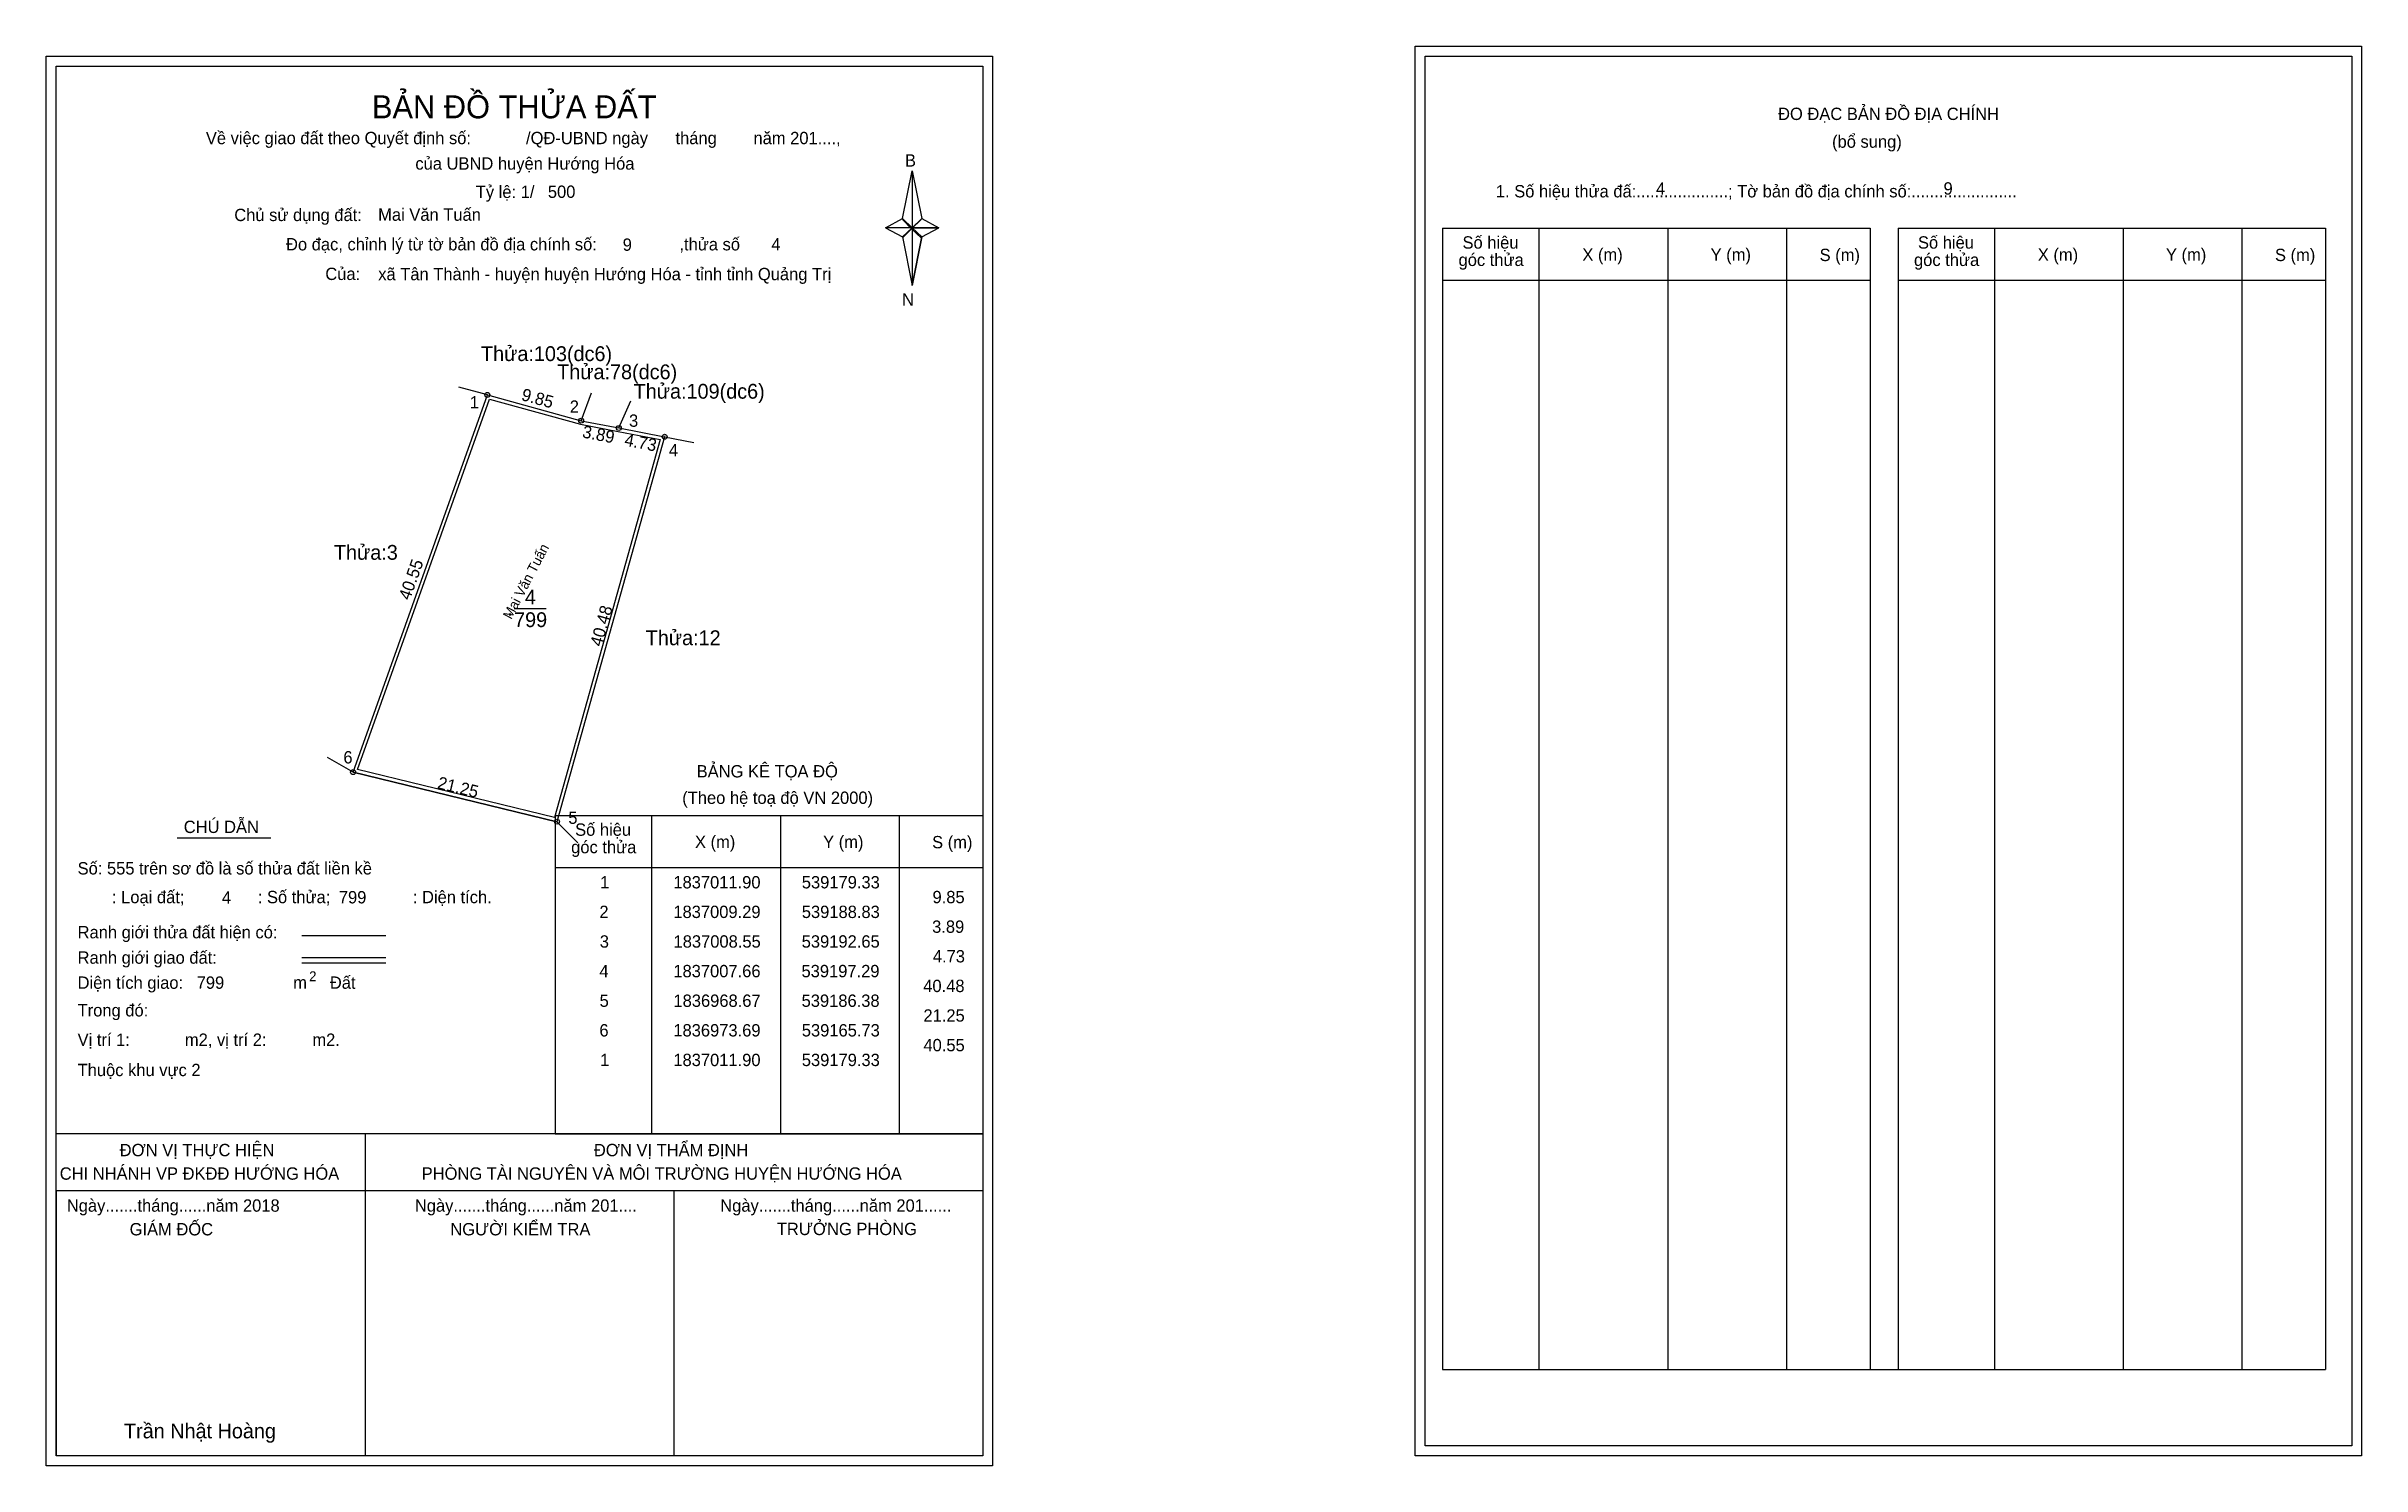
# Model space of a CAD drawing. Extents: x 539135 to 539369, y 1836903 to 1837047.
import ezdxf

# ---------------------------------------------------------------- set-up
doc = ezdxf.new("R2010")
doc.units = 0
for name, color, linetype in [('Level 1', 7, 'Continuous'), ('Level 10', 7, 'Continuous'), ('Level 11', 7, 'Continuous'), ('Level 13', 7, 'Continuous'), ('Level 27', 7, 'Continuous'), ('Level 28', 7, 'Continuous'), ('Level 3', 7, 'Continuous'), ('Level 36', 7, 'Continuous'), ('Level 49', 7, 'Continuous'), ('Level 5', 7, 'Continuous'), ('Level 53', 7, 'Continuous'), ('Level 55', 7, 'Continuous'), ('Level 6', 7, 'Continuous'), ('Level 63', 7, 'Continuous'), ('Level 9', 7, 'Continuous')]:
    doc.layers.add(name, color=color, linetype=linetype)

msp = doc.modelspace()

# ---------------------------------------------------------------- linework, layer by layer
at = {"layer": 'Level 1'}
for p, q in [((539274.32, 1837046.22), (539274.32, 1837046.22)), ((539135.66, 1837045.22), (539135.66, 1837045.22)), ((539221.37, 1837029.78), (539222.36, 1837034.6)), ((539222.36, 1837034.6), (539222.36, 1837028.83)), ((539222.36, 1837034.6), (539223.34, 1837029.78)), ((539219.65, 1837028.83), (539221.37, 1837029.78)), ((539221.37, 1837029.78), (539222.36, 1837028.83)), ((539222.28, 1837028.72), (539221.37, 1837029.67)), ((539223.27, 1837029.67), (539222.28, 1837028.72)), ((539222.28, 1837028.72), (539223.27, 1837029.67)), ((539223.34, 1837029.78), (539222.36, 1837028.83)), ((539222.36, 1837028.83), (539221.37, 1837027.91)), ((539222.28, 1837028.72), (539221.37, 1837027.8)), ((539221.37, 1837027.8), (539222.28, 1837028.72)), ((539221.37, 1837027.91), (539222.36, 1837022.98)), ((539223.27, 1837027.8), (539222.28, 1837028.72)), ((539222.36, 1837028.83), (539222.36, 1837022.98)), ((539222.36, 1837028.83), (539225.06, 1837028.83)), ((539222.36, 1837028.83), (539223.34, 1837027.91)), ((539223.34, 1837027.91), (539222.36, 1837022.98)), ((539223.34, 1837027.91), (539225.06, 1837028.83)), ((539276.09, 1837028.79), (539319.39, 1837028.79)), ((539285.88, 1836913.16), (539285.88, 1837028.79)), ((539298.92, 1836913.16), (539298.92, 1837028.79)), ((539310.91, 1837028.79), (539310.91, 1836913.16)), ((539319.39, 1837028.79), (539319.39, 1836913.16)), ((539322.22, 1837028.79), (539365.52, 1837028.79)), ((539332.01, 1836913.16), (539332.01, 1837028.79)), ((539345.05, 1836913.16), (539345.05, 1837028.79)), ((539357.04, 1837028.79), (539357.04, 1836913.16)), ((539365.52, 1837028.79), (539365.52, 1836913.16)), ((539276.09, 1837023.52), (539319.39, 1837023.52)), ((539322.22, 1837023.52), (539365.52, 1837023.52)), ((539186.21, 1836969.3), (539229.51, 1836969.3)), ((539196, 1836937.04), (539196, 1836969.3)), ((539209.04, 1836937.04), (539209.04, 1836969.3)), ((539221.03, 1836969.3), (539221.03, 1836937.04)), ((539186.21, 1836964.04), (539229.51, 1836964.04)), ((539160.55, 1836957.15), (539169.06, 1836957.15)), ((539160.55, 1836954.92), (539169.06, 1836954.92)), ((539160.55, 1836954.37), (539169.06, 1836954.37)), ((539189.07, 1836937.04), (539135.66, 1836937.04)), ((539229.51, 1836937.04), (539177.09, 1836937.04)), ((539186.21, 1836937.04), (539229.51, 1836937.04)), ((539229.51, 1836931.26), (539135.66, 1836931.26)), ((539135.66, 1836904.43), (539135.66, 1836931.26)), ((539276.09, 1836913.16), (539365.52, 1836913.16)), ((539368.17, 1836905.43), (539368.17, 1836905.43)), ((539229.51, 1836904.43), (539229.51, 1836904.43))]:
    msp.add_line(p, q, dxfattribs=at)
for points in [[(539221.37, 1837029.78), (539222.36, 1837034.6), (539222.36, 1837028.83)], [(539222.36, 1837028.83), (539223.34, 1837029.78), (539225.06, 1837028.83)], [(539219.65, 1837028.83), (539221.37, 1837027.91), (539222.36, 1837028.83)], [(539222.36, 1837028.83), (539222.36, 1837022.98), (539223.34, 1837027.91)]]:
    msp.add_lwpolyline(points, close=True, dxfattribs=at)
at = {"layer": 'Level 10'}
for p, q in [((539179.33, 1837011.9), (539188.83, 1837009.29)), ((539165.73, 1836973.69), (539186.38, 1836968.67))]:
    msp.add_line(p, q, dxfattribs=at)
for points in [[(539186.38, 1836968.67), (539165.73, 1836973.69), (539179.33, 1837011.9), (539188.83, 1837009.29), (539192.65, 1837008.55), (539197.29, 1837007.66)], [(539186.14, 1836969.09), (539166.19, 1836973.94), (539179.55, 1837011.47), (539188.75, 1837008.95), (539192.58, 1837008.21), (539196.85, 1837007.39)]]:
    msp.add_lwpolyline(points, close=True, dxfattribs=at)
at = {"layer": 'Level 11'}
for centre in [(539179.33, 1837011.9), (539188.83, 1837009.29), (539192.65, 1837008.55), (539197.29, 1837007.66), (539165.73, 1836973.69), (539186.38, 1836968.67), (539186.38, 1836968.67)]:
    msp.add_circle(centre, 0.25, dxfattribs=at)
at = {"layer": 'Level 27'}
for p, q in [((539179.33, 1837011.9), (539176.44, 1837012.69)), ((539188.83, 1837009.29), (539189.87, 1837012.1)), ((539192.65, 1837008.55), (539193.87, 1837011.3)), ((539197.29, 1837007.66), (539200.24, 1837007.09)), ((539165.73, 1836973.69), (539163.13, 1836975.18)), ((539186.38, 1836968.67), (539188.5, 1836966.54))]:
    msp.add_line(p, q, dxfattribs=at)
at = {"layer": 'Level 3'}
for p, q in [((539276.09, 1837028.79), (539276.09, 1836913.16)), ((539322.22, 1837028.79), (539322.22, 1836913.16)), ((539186.21, 1836969.3), (539186.21, 1836937.04))]:
    msp.add_line(p, q, dxfattribs=at)
at = {"layer": 'Level 5'}
for p, q in [((539147.92, 1836967.03), (539157.39, 1836967.03)), ((539166.94, 1836937.04), (539166.94, 1836904.43)), ((539135.66, 1836931.26), (539135.66, 1836904.43)), ((539135.66, 1836931.26), (539135.66, 1836904.43)), ((539198.23, 1836931.26), (539198.23, 1836904.43))]:
    msp.add_line(p, q, dxfattribs=at)
at = {"layer": 'Level 63'}
for points in [[(539134.66, 1837046.22), (539230.51, 1837046.22), (539230.51, 1836903.43), (539134.66, 1836903.43)], [(539273.32, 1837047.22), (539369.17, 1837047.22), (539369.17, 1836904.43), (539273.32, 1836904.43)], [(539274.32, 1837046.22), (539368.17, 1837046.22), (539368.17, 1836905.43), (539274.32, 1836905.43)], [(539135.66, 1837045.22), (539229.51, 1837045.22), (539229.51, 1836904.43), (539135.66, 1836904.43)]]:
    msp.add_lwpolyline(points, close=True, dxfattribs=at)
at = {"layer": 'Level 9'}
msp.add_line((539182.04, 1836990.28), (539185.28, 1836990.28), dxfattribs=at)

# ---------------------------------------------------------------- texts
at = {"layer": 'Level 1'}
for s, height, p in [('BẢN ĐỒ THỬA ĐẤT', 2.3328, (539167.64, 1837039.92)), ('ĐO ĐẠC BẢN ĐỒ ĐỊA CHÍNH', 1.25, (539310.06, 1837039.75)), ('Về việc giao đất theo Quyết định số:            /QĐ-UBND ngày      tháng        năm 201....,      ', 1.25, (539150.82, 1837037.3)), ('B', 1.25, (539221.63, 1837035.03)), ('(bổ sung)', 1.25, (539315.53, 1837036.94)), ('của UBND huyện Hướng Hóa', 1.25, (539172.04, 1837034.72)), ('1. Số hiệu thửa đấ:....................; Tờ bản đồ địa chính số:.......................', 1.25, (539281.48, 1837031.91)), ('Chủ sử dụng đất:', 1.25, (539153.7, 1837029.51)), ('Đo đạc, chỉnh lý từ tờ bản đồ địa chính số:                  ,thửa số                 ', 1.25, (539158.94, 1837026.54)), ('Số hiệu', 1.25, (539278.1, 1837026.72)), ('Số hiệu', 1.25, (539324.23, 1837026.72)), ('Của:', 1.25, (539162.92, 1837023.54)), ('góc thửa', 1.25, (539277.7, 1837024.96)), ('X (m)', 1.25, (539290.24, 1837025.49)), ('Y (m)', 1.25, (539303.23, 1837025.49)), ('S (m)', 1.25, (539314.27, 1837025.46)), ('góc thửa', 1.25, (539323.83, 1837024.96)), ('X (m)', 1.25, (539336.37, 1837025.49)), ('Y (m)', 1.25, (539349.35, 1837025.49)), ('S (m)', 1.25, (539360.39, 1837025.46)), ('N', 1.25, (539221.33, 1837020.95)), ('BẢNG KÊ TỌA ĐỘ', 1.25, (539200.53, 1836973.15)), ('(Theo hệ toạ độ VN 2000)', 1.25, (539199.07, 1836970.47)), ('CHÚ DẪN', 1.25, (539148.58, 1836967.52)), ('Số hiệu', 1.25, (539188.22, 1836967.24)), ('góc thửa', 1.25, (539187.82, 1836965.47)), ('X (m)', 1.25, (539200.36, 1836966)), ('Y (m)', 1.25, (539213.34, 1836966)), ('S (m)', 1.25, (539224.38, 1836965.97)), ('Số: 555 trên sơ đồ là số thửa đất liền kề', 1.25, (539137.83, 1836963.32)), (': Loại đất;                : Số thửa;                  : Diện tích.', 1.25, (539141.31, 1836960.41)), ('Ranh giới thửa đất hiện có:', 1.25, (539137.83, 1836956.85)), ('Ranh giới giao đất:', 1.25, (539137.83, 1836954.28)), ('Diện tích giao:                                Đất ', 1.25, (539137.83, 1836951.74)), ('m', 1.25, (539159.67, 1836951.75)), ('2', 1, (539161.28, 1836952.51)), ('Trong đó: ', 1.25, (539137.83, 1836948.94)), ('Vị trí 1:            m2, vị trí 2:          m2.', 1.25, (539137.83, 1836945.96)), ('Thuộc khu vực 2', 1.25, (539137.83, 1836942.89)), ('ĐƠN VỊ THỰC HIỆN', 1.25, (539142.09, 1836934.78)), ('ĐƠN VỊ THẨM ĐỊNH', 1.25, (539190.12, 1836934.78)), ('CHI NHÁNH VP ĐKĐĐ HƯỚNG HÓA', 1.25, (539136.02, 1836932.4)), ('PHÒNG TÀI NGUYÊN VÀ MÔI TRƯỜNG HUYỆN HƯỚNG HÓA', 1.25, (539172.68, 1836932.4)), ('Ngày.......tháng......năm 2018', 1.25, (539136.74, 1836929.16)), ('Ngày.......tháng......năm 201....', 1.25, (539171.99, 1836929.16)), ('Ngày.......tháng......năm 201......', 1.25, (539202.92, 1836929.16)), ('TRƯỞNG PHÒNG', 1.25, (539208.65, 1836926.79)), ('GIÁM ĐỐC', 1.25, (539143.1, 1836926.76)), ('NGƯỜI KIỂM TRA', 1.25, (539175.58, 1836926.76)), ('Trần Nhật Hoàng', 1.5, (539142.53, 1836906.2))]:
    msp.add_text(s, height=height, dxfattribs=at).set_placement(p)
at = {"layer": 'Level 11'}
msp.add_text('Tỷ lệ: 1/', height=1.25, dxfattribs=at).set_placement((539178.16, 1837031.85))
at = {"layer": 'Level 13'}
for s, p in [('4', (539183.14, 1836990.68)), ('.', (539181.34, 1836989.53)), ('799', (539182.04, 1836988.38))]:
    msp.add_text(s, height=1.5, dxfattribs=at).set_placement(p)
at = {"layer": 'Level 28'}
msp.add_text('Mai Văn Tuấn', height=1, rotation=62.3488, dxfattribs=at).set_placement((539181.75, 1836989.1))
at = {"layer": 'Level 36'}
for s, p in [('Thửa:103(dc6)', (539178.69, 1837015.33)), ('Thửa:78(dc6)', (539186.4, 1837013.49)), ('Thửa:109(dc6)', (539194.15, 1837011.52)), ('Thửa:3', (539163.79, 1836995.2)), ('Thửa:12', (539195.37, 1836986.55))]:
    msp.add_text(s, height=1.5, dxfattribs=at).set_placement(p)
at = {"layer": 'Level 49'}
for s, rotation, p in [('9.85', 344.6606, (539182.69, 1837011.39)), ('3.89', 349.1023, (539188.88, 1837007.6)), ('4.73', 349.1023, (539193.15, 1837006.78)), ('40.55', 70.4063, (539171.48, 1836991.03)), ('40.48', 74.3663, (539190.91, 1836986.33)), ('21.25', 346.3465, (539174.19, 1836972.05))]:
    msp.add_text(s, height=1.25, rotation=rotation, dxfattribs=at).set_placement(p)
at = {"layer": 'Level 53'}
for s, p in [('1', (539190.76, 1836961.91)), ('1837011.90', (539198.17, 1836961.91)), ('539179.33', (539211.18, 1836961.91)), ('9.85', (539224.42, 1836960.41)), ('2', (539190.68, 1836958.91)), ('1837009.29', (539198.17, 1836958.91)), ('539188.83', (539211.18, 1836958.91)), ('3', (539190.72, 1836955.91)), ('1837008.55', (539198.19, 1836955.91)), ('539192.65', (539211.17, 1836955.91)), ('3.89', (539224.38, 1836957.41)), ('4.73', (539224.45, 1836954.41)), ('4', (539190.68, 1836952.91)), ('1837007.66', (539198.17, 1836952.91)), ('539197.29', (539211.15, 1836952.91)), ('40.48', (539223.48, 1836951.41)), ('5', (539190.7, 1836949.91)), ('1836968.67', (539198.18, 1836949.91)), ('539186.38', (539211.16, 1836949.91)), ('21.25', (539223.5, 1836948.41)), ('6', (539190.68, 1836946.91)), ('1836973.69', (539198.17, 1836946.91)), ('539165.73', (539211.18, 1836946.91)), ('1', (539190.76, 1836943.91)), ('1837011.90', (539198.17, 1836943.91)), ('539179.33', (539211.18, 1836943.91)), ('40.55', (539223.5, 1836945.41))]:
    msp.add_text(s, height=1.25, dxfattribs=at).set_placement(p)
at = {"layer": 'Level 55'}
for s, height, p in [('103', 0.055, (539179.27, 1837011.84)), ('1', 0.2, (539179.28, 1837011.9)), ('3', 0.055, (539179.31, 1837011.84)), ('2', 0.2, (539188.76, 1837009.29)), ('103', 0.055, (539188.77, 1837009.24)), ('78', 0.055, (539188.79, 1837009.24)), ('78', 0.055, (539188.79, 1837009.24)), ('109', 0.055, (539192.59, 1837008.5)), ('109', 0.055, (539192.59, 1837008.5)), ('3', 0.2, (539192.59, 1837008.55)), ('78', 0.055, (539192.61, 1837008.5)), ('78', 0.055, (539192.61, 1837008.5)), ('4', 0.2, (539197.22, 1837007.66)), ('109', 0.055, (539197.23, 1837007.61)), ('109', 0.055, (539197.23, 1837007.61)), ('12', 0.055, (539197.25, 1837007.61)), ('6', 0.2, (539165.66, 1836973.69)), ('3', 0.055, (539165.72, 1836973.64)), ('5', 0.2, (539186.32, 1836968.67)), ('12', 0.055, (539186.34, 1836968.62))]:
    msp.add_text(s, height=height, dxfattribs=at).set_placement(p)
at = {"layer": 'Level 6'}
for s, p in [('500', (539185.46, 1837031.86)), ('4', (539297.7, 1837032.18)), ('9', (539326.82, 1837032.19)), ('Mai Văn Tuấn', (539168.27, 1837029.54)), ('9', (539193.04, 1837026.5)), ('4', (539208.1, 1837026.54)), ('xã Tân Thành - huyện huyện Hướng Hóa - tỉnh tỉnh Quảng Trị', (539168.28, 1837023.52)), ('4', (539152.44, 1836960.36)), ('799', (539164.29, 1836960.39)), ('799', (539149.89, 1836951.74))]:
    msp.add_text(s, height=1.25, dxfattribs=at).set_placement(p)
at = {"layer": 'Level 9'}
for s, p in [('1', (539177.56, 1837010.53)), ('2', (539187.68, 1837010.09)), ('3', (539193.68, 1837008.67)), ('4', (539197.71, 1837005.67)), ('6', (539164.75, 1836974.57)), ('5', (539187.53, 1836968.45))]:
    msp.add_text(s, height=1.25, dxfattribs=at).set_placement(p)

doc.saveas('drawing.dxf')
